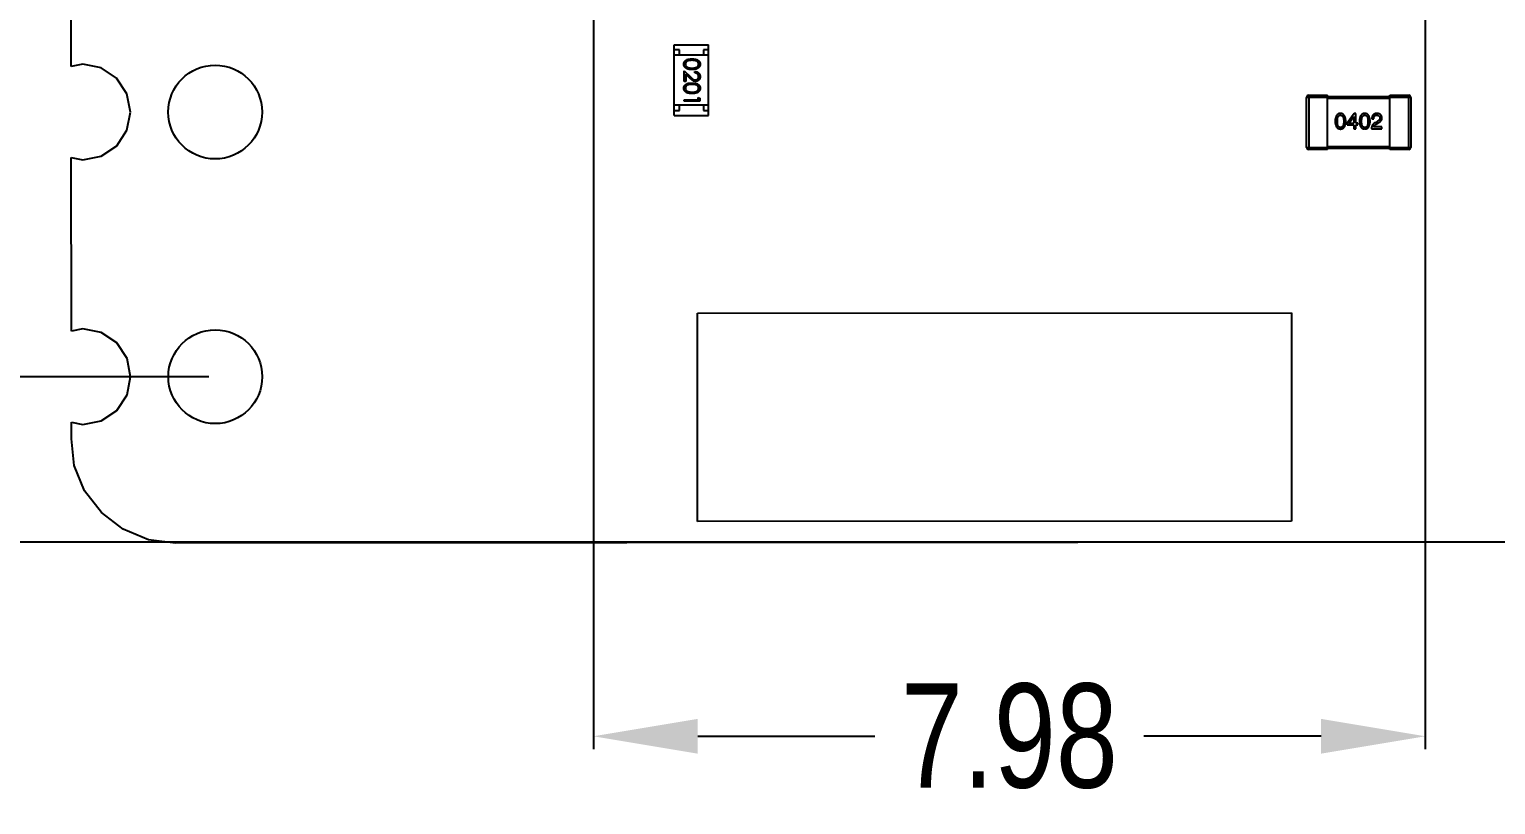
# Model space of a CAD drawing. Header units: inches. Extents: x -3.8 to 68.3, y -16.6 to 35.1.
# Drawn here: x 12.13 to 26.2, y -5.87 to 1.57 of the extents above; entities that cross this region are included whole.
import ezdxf

# ---------------------------------------------------------------- set-up
doc = ezdxf.new("R2010")
doc.units = ezdxf.units.IN
doc.header["$LTSCALE"] = 1.21
doc.header["$MEASUREMENT"] = 0
doc.header["$PDMODE"] = 3
doc.header["$PDSIZE"] = 0.3125
doc.layers.get('0').update_dxf_attribs({"linetype": 'CONTINUOUS'})
doc.layers.get('Defpoints').update_dxf_attribs({"linetype": 'CONTINUOUS'})
for name, color, linetype in [('DIM', 3, 'CONTINUOUS'), ('INTFCLR_1532', 7, 'CONTINUOUS'), ('INTFCLR_1532_1', 7, 'CONTINUOUS'), ('INTFCLR_1532_2', 7, 'CONTINUOUS')]:
    doc.layers.add(name, color=color, linetype=linetype)
doc.styles.get("Standard").update_dxf_attribs({"font": 'txt', "width": 0.8})
doc.dimstyles.get("Standard").update_dxf_attribs({"dimtxt": 0.15625, "dimasz": 0.1875, "dimexe": 0.125, "dimexo": 0.0625, "dimgap": 0.09, "dimtad": 0, "dimtih": 1, "dimtoh": 1, "dimzin": 4, "dimdsep": 46, "dimtxsty": 'STANDARD', "dimblk": '_FILLED', "dimblk1": '_FILLED', "dimblk2": '_FILLED', "dimcen": 0.09, "dimazin": 1, "dimtp": 0.01, "dimtm": 0.01, "dimtfac": 1, "dimtofl": 0, "dimtmove": 0, "dimatfit": 3, "dimldrblk": '_FILLED', "dimfxl": 1, "dimtolj": 1, "dimtzin": 4, "dimarcsym": 0})

# ---------------------------------------------------------------- blocks, each defined once
blk = doc.blocks.new('_FILLED')
at = {"color": 0, "linetype": 'ByBlock'}
blk.add_solid([(0, 0), (-1, 0.167), (-1, -0.167)], dxfattribs=at)
blk = doc.blocks.new('*D4')
at = {"layer": 'Defpoints', "color": 0}
for p in [(17.539, 10.417), (25.521, 10.419), (25.521, -5.213)]:
    blk.add_point(p, dxfattribs=at)
at = {"layer": 'DIM', "color": 0, "lineweight": -2}
for p, q in [((17.539, 10.355), (17.539, -5.338)), ((25.521, 10.357), (25.521, -5.338)), ((18.539, -5.213), (20.24, -5.213)), ((24.521, -5.213), (22.82, -5.213))]:
    blk.add_line(p, q, dxfattribs=at)
at = {"layer": 'DIM', "color": 0, "lineweight": -2, "rotation": 180}
blk.add_blockref('_FILLED', (17.539, -5.213), dxfattribs=at)
at = {"layer": 'DIM', "color": 0, "lineweight": -2}
blk.add_blockref('_FILLED', (25.521, -5.213), dxfattribs=at)
at = {"layer": 'DIM', "color": 0, "insert": (21.53, -5.213), "char_height": 1, "attachment_point": 5}
blk.add_mtext('\\A1;7.98', dxfattribs=at)
blk = doc.blocks.new('*D31')
at = {"layer": 'Defpoints', "color": 0}
for p in [(13.905, 18.557), (8.829, -1.763), (13.91, -1.763)]:
    blk.add_point(p, dxfattribs=at)
at = {"layer": 'DIM', "color": 0, "lineweight": -2}
for p, q in [((13.843, 18.557), (8.704, 18.557)), ((8.829, 17.557), (8.829, 12.687)), ((8.829, -0.763), (8.829, 4.107)), ((13.847, -1.763), (8.704, -1.763))]:
    blk.add_line(p, q, dxfattribs=at)
for p, rotation in [((8.829, 18.557), 90), ((8.829, -1.763), 270)]:
    blk.add_blockref('_FILLED', p, dxfattribs=dict(at, rotation=rotation))
at = {"layer": 'DIM', "color": 0, "insert": (8.829, 8.397), "char_height": 1, "attachment_point": 5, "rotation": 90}
blk.add_mtext('\\A1;20.32(2.54*8)', dxfattribs=at)
blk = doc.blocks.new('*D7')
at = {"layer": 'Defpoints', "color": 0}
for p in [(13.525, 20.147), (6.89, -3.349), (29.539, -3.349)]:
    blk.add_point(p, dxfattribs=at)
at = {"layer": 'DIM', "color": 0, "lineweight": -2}
for p, q in [((13.462, 20.147), (6.765, 20.147)), ((6.89, 19.147), (6.89, 10.022)), ((6.89, -2.349), (6.89, 6.776)), ((29.477, -3.349), (6.765, -3.349))]:
    blk.add_line(p, q, dxfattribs=at)
for p, rotation in [((6.89, 20.147), 90), ((6.89, -3.349), 270)]:
    blk.add_blockref('_FILLED', p, dxfattribs=dict(at, rotation=rotation))
at = {"layer": 'DIM', "color": 0, "insert": (6.89, 8.399), "char_height": 1, "attachment_point": 5, "rotation": 90}
blk.add_mtext('\\A1;23.50', dxfattribs=at)

msp = doc.modelspace()

# ---------------------------------------------------------------- linework, layer by layer
at = {"color": 7, "linetype": 'Continuous'}
for p, q in [((12.528, 1.214), (12.527, 2.88)), ((18.314, 1.423), (18.644, 1.423)), ((18.314, 0.743), (18.314, 1.423)), ((18.644, 0.743), (18.644, 1.423)), ((18.364, 1.373), (18.314, 1.373)), ((18.644, 1.323), (18.314, 1.323)), ((18.364, 1.323), (18.364, 1.373)), ((18.644, 1.373), (18.594, 1.373)), ((18.594, 1.373), (18.594, 1.323)), ((12.639, 1.236), (12.528, 1.214)), ((12.815, 1.201), (12.639, 1.236)), ((12.963, 1.102), (12.815, 1.201)), ((18.409, 1.172), (18.471, 1.114)), ((18.409, 1.07), (18.409, 1.172)), ((18.465, 1.102), (18.425, 1.14)), ((18.425, 1.14), (18.425, 1.07)), ((18.447, 1.204), (18.484, 1.199)), ((18.513, 1.153), (18.513, 1.166)), ((13.063, 0.953), (12.963, 1.102)), ((18.425, 1.07), (18.409, 1.07)), ((13.098, 0.777), (13.063, 0.953)), ((18.409, 0.895), (18.544, 0.895)), ((18.409, 0.881), (18.409, 0.895)), ((18.559, 0.881), (18.409, 0.881)), ((18.447, 0.974), (18.484, 0.968)), ((18.544, 0.918), (18.559, 0.909)), ((18.544, 0.895), (18.544, 0.918)), ((18.559, 0.909), (18.559, 0.881)), ((13.063, 0.602), (13.098, 0.777)), ((18.644, 0.843), (18.314, 0.843)), ((18.314, 0.793), (18.364, 0.793)), ((18.314, 0.743), (18.644, 0.743)), ((18.364, 0.793), (18.364, 0.843)), ((18.594, 0.843), (18.594, 0.793)), ((18.594, 0.793), (18.644, 0.793)), ((12.964, 0.453), (13.063, 0.602)), ((12.815, 0.353), (12.964, 0.453)), ((12.528, 0.34), (12.639, 0.318)), ((12.529, -1.326), (12.528, 0.34)), ((12.639, 0.318), (12.815, 0.353)), ((18.538, -1.152), (24.238, -1.15)), ((18.538, -3.152), (18.538, -1.152)), ((24.238, -1.15), (24.238, -3.15)), ((12.64, -1.304), (12.529, -1.326)), ((12.815, -1.339), (12.64, -1.304)), ((12.964, -1.438), (12.815, -1.339)), ((13.064, -1.587), (12.964, -1.438)), ((13.098, -1.763), (13.064, -1.587)), ((13.064, -1.938), (13.098, -1.763)), ((12.964, -2.087), (13.064, -1.938)), ((12.815, -2.187), (12.964, -2.087)), ((12.53, -2.2), (12.64, -2.222)), ((12.53, -2.358), (12.53, -2.2)), ((12.64, -2.222), (12.815, -2.187)), ((12.556, -2.614), (12.53, -2.358)), ((12.656, -2.857), (12.556, -2.614)), ((12.817, -3.066), (12.656, -2.857)), ((13.026, -3.226), (12.817, -3.066)), ((13.269, -3.327), (13.026, -3.226)), ((24.238, -3.15), (18.538, -3.152)), ((13.53, -3.361), (13.269, -3.327)), ((29.539, -3.349), (13.53, -3.361))]:
    msp.add_line(p, q, dxfattribs=at)
for centre in [(13.909, 0.777), (13.91, -1.763)]:
    msp.add_circle(centre, 0.45, dxfattribs=at)
for points, knots in [([(18.405, 1.237), (18.405, 1.238), (18.405, 1.24), (18.406, 1.244), (18.407, 1.247), (18.407, 1.251), (18.409, 1.254), (18.41, 1.257), (18.412, 1.26), (18.414, 1.263), (18.416, 1.266), (18.418, 1.268), (18.421, 1.271), (18.424, 1.273), (18.427, 1.275), (18.431, 1.277), (18.434, 1.279), (18.438, 1.281), (18.443, 1.282), (18.447, 1.284), (18.453, 1.285), (18.458, 1.286), (18.464, 1.286), (18.47, 1.287), (18.477, 1.287), (18.482, 1.287), (18.484, 1.287)], [0, 0, 0, 0, 0.033787, 0.066622, 0.099285, 0.131361, 0.163585, 0.196104, 0.228902, 0.262158, 0.295991, 0.330218, 0.36506, 0.400951, 0.43762, 0.475708, 0.515381, 0.556414, 0.599765, 0.646424, 0.696431, 0.749782, 0.806573, 0.867436, 0.931887, 1, 1, 1, 1]), ([(18.484, 1.274), (18.482, 1.274), (18.478, 1.274), (18.473, 1.273), (18.467, 1.273), (18.463, 1.273), (18.458, 1.272), (18.454, 1.271), (18.45, 1.27), (18.447, 1.269), (18.444, 1.268), (18.441, 1.267), (18.438, 1.265), (18.435, 1.263), (18.433, 1.262), (18.431, 1.26), (18.429, 1.258), (18.427, 1.255), (18.424, 1.251), (18.422, 1.246), (18.421, 1.241), (18.421, 1.238), (18.421, 1.237)], [0, 0, 0, 0, 0.072951, 0.141584, 0.205926, 0.265301, 0.320597, 0.371817, 0.41879, 0.461699, 0.502134, 0.540804, 0.578181, 0.614297, 0.649678, 0.684299, 0.718359, 0.752081, 0.817652, 0.879722, 0.939966, 1, 1, 1, 1]), ([(18.484, 1.287), (18.487, 1.287), (18.491, 1.287), (18.498, 1.287), (18.504, 1.286), (18.51, 1.286), (18.516, 1.285), (18.521, 1.284), (18.526, 1.282), (18.53, 1.281), (18.534, 1.279), (18.538, 1.277), (18.541, 1.275), (18.544, 1.273), (18.547, 1.271), (18.55, 1.268), (18.553, 1.266), (18.555, 1.263), (18.557, 1.26), (18.558, 1.257), (18.56, 1.254), (18.561, 1.251), (18.562, 1.247), (18.563, 1.244), (18.563, 1.241), (18.563, 1.238), (18.563, 1.237)], [0, 0, 0, 0, 0.068595, 0.133246, 0.194313, 0.251279, 0.304513, 0.354235, 0.400481, 0.443411, 0.484015, 0.523252, 0.561042, 0.5979, 0.633518, 0.668314, 0.702496, 0.736685, 0.770293, 0.803437, 0.835913, 0.86846, 0.900847, 0.933467, 0.966258, 1, 1, 1, 1]), ([(18.548, 1.237), (18.548, 1.238), (18.547, 1.242), (18.546, 1.246), (18.544, 1.251), (18.542, 1.255), (18.539, 1.258), (18.538, 1.26), (18.535, 1.262), (18.533, 1.263), (18.531, 1.265), (18.528, 1.267), (18.525, 1.268), (18.522, 1.269), (18.518, 1.27), (18.515, 1.271), (18.511, 1.272), (18.506, 1.273), (18.501, 1.273), (18.496, 1.273), (18.49, 1.274), (18.486, 1.274), (18.484, 1.274)], [0, 0, 0, 0, 0.060387, 0.120883, 0.182755, 0.247811, 0.281299, 0.315088, 0.349702, 0.384857, 0.420966, 0.458511, 0.497175, 0.537602, 0.580503, 0.627468, 0.678388, 0.733983, 0.793747, 0.857714, 0.926698, 1, 1, 1, 1]), ([(18.484, 1.185), (18.482, 1.185), (18.477, 1.185), (18.471, 1.186), (18.465, 1.186), (18.459, 1.187), (18.453, 1.188), (18.448, 1.189), (18.444, 1.19), (18.439, 1.192), (18.435, 1.194), (18.431, 1.196), (18.428, 1.198), (18.424, 1.2), (18.421, 1.202), (18.419, 1.205), (18.416, 1.208), (18.414, 1.211), (18.412, 1.214), (18.41, 1.217), (18.409, 1.22), (18.407, 1.223), (18.407, 1.226), (18.406, 1.23), (18.405, 1.233), (18.405, 1.236), (18.405, 1.237)], [0, 0, 0, 0, 0.065063, 0.126773, 0.185516, 0.240765, 0.29298, 0.34225, 0.388919, 0.432776, 0.474628, 0.514775, 0.553606, 0.591426, 0.628028, 0.663804, 0.698984, 0.733591, 0.767628, 0.801208, 0.834264, 0.866981, 0.89972, 0.932702, 0.966176, 1, 1, 1, 1]), ([(18.421, 1.237), (18.421, 1.235), (18.421, 1.232), (18.422, 1.227), (18.424, 1.222), (18.427, 1.218), (18.429, 1.215), (18.431, 1.213), (18.433, 1.212), (18.435, 1.21), (18.438, 1.208), (18.441, 1.207), (18.443, 1.205), (18.445, 1.205), (18.447, 1.204)], [0, 0, 0, 0, 0.112813, 0.225394, 0.339595, 0.459675, 0.521735, 0.583926, 0.648174, 0.713881, 0.781004, 0.851451, 0.924051, 1, 1, 1, 1]), ([(18.484, 1.199), (18.486, 1.199), (18.49, 1.199), (18.495, 1.199), (18.5, 1.199), (18.504, 1.2), (18.509, 1.201), (18.513, 1.201), (18.517, 1.203), (18.52, 1.204), (18.524, 1.205), (18.527, 1.206), (18.53, 1.208), (18.533, 1.21), (18.535, 1.211), (18.537, 1.213), (18.539, 1.215), (18.542, 1.218), (18.544, 1.222), (18.546, 1.227), (18.547, 1.232), (18.548, 1.235), (18.548, 1.237)], [0, 0, 0, 0, 0.065681, 0.128486, 0.188175, 0.245106, 0.299448, 0.350823, 0.399942, 0.446672, 0.491255, 0.533376, 0.573853, 0.612526, 0.649597, 0.685532, 0.720106, 0.753838, 0.818925, 0.880493, 0.940311, 1, 1, 1, 1]), ([(18.563, 1.237), (18.563, 1.236), (18.563, 1.233), (18.563, 1.23), (18.562, 1.226), (18.561, 1.223), (18.56, 1.22), (18.558, 1.217), (18.557, 1.214), (18.555, 1.211), (18.552, 1.208), (18.55, 1.205), (18.547, 1.203), (18.544, 1.2), (18.541, 1.198), (18.537, 1.196), (18.533, 1.194), (18.529, 1.192), (18.525, 1.19), (18.52, 1.189), (18.515, 1.188), (18.51, 1.187), (18.504, 1.186), (18.498, 1.186), (18.491, 1.185), (18.486, 1.185), (18.484, 1.185)], [0, 0, 0, 0, 0.033788, 0.067194, 0.099862, 0.132567, 0.165151, 0.197913, 0.231319, 0.265083, 0.299255, 0.334399, 0.369943, 0.406284, 0.444064, 0.482998, 0.523354, 0.565537, 0.609613, 0.656391, 0.705885, 0.758325, 0.813832, 0.872795, 0.934722, 1, 1, 1, 1]), ([(18.513, 1.166), (18.515, 1.166), (18.518, 1.166), (18.524, 1.165), (18.528, 1.164), (18.533, 1.162), (18.537, 1.16), (18.542, 1.158), (18.545, 1.155), (18.549, 1.152), (18.552, 1.148), (18.555, 1.144), (18.558, 1.14), (18.56, 1.136), (18.561, 1.131), (18.562, 1.127), (18.563, 1.122), (18.563, 1.119), (18.563, 1.117)], [0, 0, 0, 0, 0.068791, 0.135103, 0.198979, 0.261904, 0.323495, 0.385195, 0.446969, 0.509765, 0.572251, 0.633405, 0.693251, 0.752583, 0.812579, 0.873275, 0.93555, 1, 1, 1, 1]), ([(18.548, 1.118), (18.548, 1.119), (18.548, 1.121), (18.547, 1.125), (18.546, 1.128), (18.545, 1.131), (18.544, 1.134), (18.543, 1.137), (18.541, 1.139), (18.539, 1.142), (18.536, 1.144), (18.534, 1.146), (18.531, 1.148), (18.528, 1.149), (18.524, 1.15), (18.521, 1.151), (18.517, 1.152), (18.514, 1.152), (18.513, 1.153)], [0, 0, 0, 0, 0.064439, 0.126547, 0.186887, 0.245878, 0.304041, 0.362191, 0.420976, 0.48066, 0.5406, 0.600689, 0.661936, 0.724443, 0.789038, 0.856314, 0.926352, 1, 1, 1, 1]), ([(18.405, 1.006), (18.405, 1.007), (18.406, 1.01), (18.406, 1.013), (18.407, 1.017), (18.407, 1.02), (18.409, 1.023), (18.41, 1.026), (18.412, 1.029), (18.414, 1.032), (18.416, 1.035), (18.418, 1.037), (18.421, 1.04), (18.424, 1.042), (18.427, 1.044), (18.431, 1.046), (18.434, 1.048), (18.438, 1.05), (18.443, 1.052), (18.447, 1.053), (18.453, 1.054), (18.458, 1.055), (18.464, 1.056), (18.47, 1.056), (18.477, 1.056), (18.482, 1.056), (18.484, 1.056)], [0, 0, 0, 0, 0.033787, 0.066622, 0.099285, 0.131361, 0.163585, 0.196104, 0.228902, 0.262158, 0.295991, 0.330218, 0.36506, 0.400951, 0.43762, 0.475708, 0.515381, 0.556414, 0.599765, 0.646424, 0.696431, 0.749782, 0.806573, 0.867436, 0.931887, 1, 1, 1, 1]), ([(18.484, 0.954), (18.482, 0.954), (18.477, 0.955), (18.471, 0.955), (18.465, 0.955), (18.459, 0.956), (18.454, 0.957), (18.448, 0.958), (18.444, 0.96), (18.439, 0.961), (18.435, 0.963), (18.431, 0.965), (18.428, 0.967), (18.425, 0.969), (18.421, 0.972), (18.419, 0.974), (18.416, 0.977), (18.414, 0.98), (18.412, 0.983), (18.41, 0.986), (18.409, 0.989), (18.408, 0.992), (18.407, 0.996), (18.406, 0.999), (18.406, 1.003), (18.405, 1.005), (18.405, 1.006)], [0, 0, 0, 0, 0.065063, 0.126773, 0.185516, 0.240765, 0.29298, 0.34225, 0.388919, 0.432776, 0.474628, 0.514775, 0.553606, 0.591426, 0.628028, 0.663804, 0.698984, 0.733591, 0.767628, 0.801208, 0.834264, 0.866981, 0.89972, 0.932702, 0.966176, 1, 1, 1, 1]), ([(18.484, 1.043), (18.482, 1.043), (18.478, 1.043), (18.473, 1.043), (18.467, 1.042), (18.463, 1.042), (18.458, 1.041), (18.454, 1.04), (18.45, 1.039), (18.447, 1.038), (18.444, 1.037), (18.441, 1.036), (18.438, 1.034), (18.436, 1.033), (18.433, 1.031), (18.431, 1.029), (18.429, 1.027), (18.427, 1.024), (18.424, 1.02), (18.422, 1.016), (18.421, 1.011), (18.421, 1.007), (18.421, 1.006)], [0, 0, 0, 0, 0.072951, 0.141584, 0.205926, 0.265301, 0.320597, 0.371817, 0.41879, 0.461699, 0.502134, 0.540804, 0.578181, 0.614297, 0.649678, 0.684299, 0.718359, 0.752081, 0.817652, 0.879722, 0.939966, 1, 1, 1, 1]), ([(18.421, 1.006), (18.421, 1.004), (18.421, 1.001), (18.422, 0.996), (18.424, 0.991), (18.427, 0.988), (18.429, 0.985), (18.431, 0.983), (18.433, 0.981), (18.435, 0.979), (18.438, 0.978), (18.441, 0.976), (18.443, 0.975), (18.446, 0.974), (18.447, 0.974)], [0, 0, 0, 0, 0.112813, 0.225394, 0.339595, 0.459675, 0.521735, 0.583926, 0.648174, 0.713881, 0.781004, 0.851451, 0.924051, 1, 1, 1, 1]), ([(18.519, 1.072), (18.516, 1.072), (18.512, 1.072), (18.506, 1.073), (18.5, 1.075), (18.496, 1.077), (18.492, 1.08), (18.489, 1.082), (18.485, 1.084), (18.482, 1.087), (18.478, 1.09), (18.474, 1.094), (18.469, 1.098), (18.466, 1.101), (18.465, 1.102)], [0, 0, 0, 0, 0.098702, 0.195672, 0.292422, 0.391343, 0.444462, 0.504229, 0.570352, 0.642546, 0.722288, 0.807921, 0.90047, 1, 1, 1, 1]), ([(18.471, 1.114), (18.473, 1.112), (18.476, 1.109), (18.48, 1.106), (18.484, 1.102), (18.487, 1.099), (18.49, 1.096), (18.493, 1.094), (18.496, 1.092), (18.499, 1.09), (18.503, 1.088), (18.508, 1.086), (18.512, 1.085), (18.516, 1.085), (18.517, 1.085)], [0, 0, 0, 0, 0.110803, 0.212829, 0.306101, 0.390647, 0.466924, 0.534481, 0.593587, 0.644557, 0.7362, 0.825024, 0.911986, 1, 1, 1, 1]), ([(18.484, 1.056), (18.487, 1.056), (18.491, 1.056), (18.498, 1.056), (18.504, 1.056), (18.51, 1.055), (18.516, 1.054), (18.521, 1.053), (18.526, 1.052), (18.53, 1.05), (18.534, 1.048), (18.538, 1.047), (18.541, 1.045), (18.544, 1.042), (18.547, 1.04), (18.55, 1.038), (18.553, 1.035), (18.555, 1.032), (18.557, 1.029), (18.558, 1.026), (18.56, 1.023), (18.561, 1.02), (18.562, 1.017), (18.563, 1.013), (18.563, 1.01), (18.563, 1.007), (18.563, 1.006)], [0, 0, 0, 0, 0.068595, 0.133246, 0.194313, 0.251279, 0.304513, 0.354235, 0.400481, 0.443411, 0.484015, 0.523252, 0.561042, 0.5979, 0.633518, 0.668314, 0.702496, 0.736685, 0.770293, 0.803437, 0.835913, 0.86846, 0.900847, 0.933467, 0.966258, 1, 1, 1, 1]), ([(18.548, 1.006), (18.548, 1.007), (18.547, 1.011), (18.546, 1.016), (18.544, 1.02), (18.542, 1.024), (18.54, 1.027), (18.538, 1.029), (18.535, 1.031), (18.533, 1.033), (18.531, 1.034), (18.528, 1.036), (18.525, 1.037), (18.522, 1.038), (18.518, 1.039), (18.515, 1.04), (18.511, 1.041), (18.506, 1.042), (18.501, 1.042), (18.496, 1.043), (18.49, 1.043), (18.486, 1.043), (18.484, 1.043)], [0, 0, 0, 0, 0.060387, 0.120883, 0.182755, 0.247811, 0.281299, 0.315088, 0.349702, 0.384857, 0.420966, 0.458511, 0.497175, 0.537602, 0.580503, 0.627468, 0.678388, 0.733983, 0.793747, 0.857714, 0.926698, 1, 1, 1, 1]), ([(18.563, 1.006), (18.563, 1.005), (18.563, 1.003), (18.563, 0.999), (18.562, 0.996), (18.561, 0.992), (18.56, 0.989), (18.558, 0.986), (18.557, 0.983), (18.555, 0.98), (18.553, 0.977), (18.55, 0.974), (18.547, 0.972), (18.544, 0.969), (18.541, 0.967), (18.537, 0.965), (18.534, 0.963), (18.529, 0.961), (18.525, 0.96), (18.52, 0.958), (18.515, 0.957), (18.51, 0.956), (18.504, 0.955), (18.498, 0.955), (18.491, 0.955), (18.487, 0.954), (18.484, 0.954)], [0, 0, 0, 0, 0.033788, 0.067194, 0.099862, 0.132567, 0.165151, 0.197913, 0.231319, 0.265083, 0.299255, 0.334399, 0.369943, 0.406284, 0.444064, 0.482998, 0.523354, 0.565537, 0.609613, 0.656391, 0.705885, 0.758325, 0.813832, 0.872795, 0.934722, 1, 1, 1, 1]), ([(18.484, 0.968), (18.486, 0.968), (18.49, 0.968), (18.495, 0.968), (18.5, 0.969), (18.504, 0.969), (18.509, 0.97), (18.513, 0.971), (18.517, 0.972), (18.521, 0.973), (18.524, 0.974), (18.527, 0.976), (18.53, 0.977), (18.533, 0.979), (18.535, 0.981), (18.537, 0.983), (18.539, 0.985), (18.542, 0.988), (18.544, 0.991), (18.546, 0.996), (18.547, 1.001), (18.548, 1.004), (18.548, 1.006)], [0, 0, 0, 0, 0.065681, 0.128486, 0.188175, 0.245106, 0.299448, 0.350823, 0.399942, 0.446672, 0.491255, 0.533376, 0.573853, 0.612526, 0.649597, 0.685532, 0.720106, 0.753838, 0.818925, 0.880493, 0.940311, 1, 1, 1, 1]), ([(18.517, 1.085), (18.518, 1.085), (18.52, 1.085), (18.523, 1.086), (18.526, 1.086), (18.529, 1.088), (18.532, 1.089), (18.534, 1.091), (18.537, 1.092), (18.539, 1.095), (18.541, 1.097), (18.543, 1.1), (18.544, 1.102), (18.546, 1.105), (18.547, 1.108), (18.547, 1.111), (18.548, 1.114), (18.548, 1.117), (18.548, 1.118)], [0, 0, 0, 0, 0.061965, 0.122122, 0.180988, 0.239933, 0.299906, 0.359989, 0.421776, 0.486576, 0.551535, 0.615018, 0.677259, 0.73973, 0.80305, 0.866495, 0.931973, 1, 1, 1, 1]), ([(18.563, 1.117), (18.563, 1.115), (18.563, 1.112), (18.562, 1.107), (18.561, 1.103), (18.56, 1.099), (18.558, 1.095), (18.556, 1.091), (18.553, 1.087), (18.55, 1.084), (18.547, 1.081), (18.543, 1.079), (18.539, 1.077), (18.535, 1.075), (18.531, 1.073), (18.527, 1.072), (18.523, 1.072), (18.52, 1.072), (18.519, 1.072)], [0, 0, 0, 0, 0.069475, 0.136517, 0.200789, 0.26383, 0.325735, 0.387291, 0.449509, 0.512968, 0.576275, 0.63758, 0.697903, 0.757172, 0.816599, 0.876653, 0.93729, 1, 1, 1, 1])]:
    msp.add_open_spline(points, degree=3, knots=knots, dxfattribs=at)
at = {"layer": 'INTFCLR_1532', "color": 7, "linetype": 'Continuous'}
for p, q in [((24.582, 0.918), (24.382, 0.918)), ((24.382, 0.438), (24.382, 0.918)), ((24.402, 0.938), (24.582, 0.938)), ((24.402, 0.938), (24.402, 0.418)), ((24.582, 0.418), (24.582, 0.938)), ((24.382, 0.438), (24.582, 0.438)), ((24.582, 0.418), (24.402, 0.418))]:
    msp.add_line(p, q, dxfattribs=at)
for centre, start, end in [((24.402, 0.918), 90.0124, 180.0124), ((24.402, 0.438), 180.0124, 270.0124)]:
    msp.add_arc(centre, 0.02, start, end, dxfattribs=at)
at = {"layer": 'INTFCLR_1532_1', "color": 7, "linetype": 'Continuous'}
for p, q in [((24.582, 0.928), (25.182, 0.928)), ((25.182, 0.908), (24.582, 0.908)), ((24.838, 0.764), (24.77, 0.671)), ((24.788, 0.668), (24.834, 0.736)), ((24.834, 0.736), (24.835, 0.736)), ((24.835, 0.736), (24.835, 0.669)), ((24.853, 0.764), (24.838, 0.764)), ((24.853, 0.669), (24.853, 0.764)), ((25.008, 0.711), (25.026, 0.711)), ((24.77, 0.671), (24.77, 0.653)), ((24.77, 0.653), (24.835, 0.653)), ((24.835, 0.669), (24.788, 0.668)), ((24.835, 0.653), (24.835, 0.617)), ((24.835, 0.617), (24.853, 0.617)), ((24.875, 0.669), (24.853, 0.669)), ((24.853, 0.653), (24.875, 0.653)), ((24.853, 0.617), (24.853, 0.653)), ((24.875, 0.653), (24.875, 0.669)), ((25.004, 0.617), (25.105, 0.617)), ((25.105, 0.634), (25.025, 0.634)), ((25.058, 0.687), (25.039, 0.675)), ((25.049, 0.662), (25.065, 0.671)), ((25.105, 0.617), (25.105, 0.634)), ((24.582, 0.448), (25.182, 0.448)), ((25.182, 0.428), (24.582, 0.428))]:
    msp.add_line(p, q, dxfattribs=at)
for points, knots in [([(24.707, 0.764), (24.705, 0.764), (24.701, 0.764), (24.696, 0.763), (24.69, 0.762), (24.685, 0.759), (24.681, 0.757), (24.677, 0.753), (24.673, 0.749), (24.67, 0.745), (24.667, 0.74), (24.664, 0.734), (24.662, 0.728), (24.66, 0.721), (24.658, 0.714), (24.657, 0.706), (24.657, 0.697), (24.656, 0.691), (24.656, 0.688)], [0, 0, 0, 0, 0.057911, 0.113262, 0.165956, 0.217443, 0.268511, 0.319665, 0.372, 0.426129, 0.483365, 0.543779, 0.607756, 0.676562, 0.749704, 0.827713, 0.911177, 1, 1, 1, 1]), ([(24.677, 0.688), (24.677, 0.691), (24.677, 0.695), (24.677, 0.702), (24.678, 0.708), (24.679, 0.714), (24.68, 0.719), (24.681, 0.724), (24.682, 0.728), (24.684, 0.732), (24.686, 0.736), (24.688, 0.739), (24.691, 0.741), (24.694, 0.744), (24.697, 0.745), (24.7, 0.746), (24.703, 0.747), (24.706, 0.747), (24.707, 0.747)], [0, 0, 0, 0, 0.096452, 0.187278, 0.271765, 0.350519, 0.423437, 0.491321, 0.554011, 0.612224, 0.666281, 0.717003, 0.764884, 0.811423, 0.856783, 0.902993, 0.950236, 1, 1, 1, 1]), ([(24.758, 0.688), (24.758, 0.691), (24.757, 0.697), (24.757, 0.706), (24.755, 0.713), (24.754, 0.721), (24.752, 0.728), (24.75, 0.734), (24.747, 0.739), (24.744, 0.744), (24.741, 0.749), (24.737, 0.753), (24.733, 0.756), (24.728, 0.759), (24.724, 0.761), (24.718, 0.763), (24.713, 0.764), (24.709, 0.764), (24.707, 0.764)], [0, 0, 0, 0, 0.088475, 0.171606, 0.249595, 0.322626, 0.391327, 0.455765, 0.516374, 0.573675, 0.628522, 0.681161, 0.732559, 0.783563, 0.83504, 0.887639, 0.942585, 1, 1, 1, 1]), ([(24.707, 0.747), (24.708, 0.747), (24.711, 0.747), (24.714, 0.746), (24.718, 0.745), (24.721, 0.744), (24.724, 0.741), (24.726, 0.739), (24.728, 0.736), (24.731, 0.732), (24.732, 0.728), (24.734, 0.724), (24.735, 0.719), (24.736, 0.714), (24.737, 0.708), (24.738, 0.702), (24.738, 0.695), (24.738, 0.691), (24.738, 0.688)], [0, 0, 0, 0, 0.050604, 0.098688, 0.145699, 0.191791, 0.238625, 0.286717, 0.337546, 0.391814, 0.449755, 0.512106, 0.579685, 0.652048, 0.730262, 0.814146, 0.904281, 1, 1, 1, 1]), ([(24.94, 0.764), (24.938, 0.764), (24.934, 0.764), (24.929, 0.763), (24.923, 0.762), (24.919, 0.759), (24.914, 0.757), (24.91, 0.753), (24.906, 0.749), (24.903, 0.745), (24.9, 0.74), (24.897, 0.734), (24.895, 0.728), (24.893, 0.721), (24.892, 0.714), (24.89, 0.706), (24.89, 0.697), (24.889, 0.691), (24.889, 0.688)], [0, 0, 0, 0, 0.057911, 0.113262, 0.165956, 0.217443, 0.268511, 0.319665, 0.372, 0.426129, 0.483365, 0.543779, 0.607756, 0.676562, 0.749704, 0.827713, 0.911177, 1, 1, 1, 1]), ([(24.91, 0.688), (24.91, 0.691), (24.91, 0.695), (24.91, 0.702), (24.911, 0.708), (24.912, 0.714), (24.913, 0.719), (24.914, 0.724), (24.916, 0.728), (24.917, 0.732), (24.919, 0.736), (24.922, 0.739), (24.924, 0.741), (24.927, 0.744), (24.93, 0.745), (24.933, 0.746), (24.937, 0.747), (24.939, 0.747), (24.94, 0.747)], [0, 0, 0, 0, 0.096452, 0.187278, 0.271765, 0.350519, 0.423437, 0.491321, 0.554011, 0.612224, 0.666281, 0.717003, 0.764884, 0.811423, 0.856783, 0.902993, 0.950236, 1, 1, 1, 1]), ([(24.991, 0.688), (24.991, 0.691), (24.991, 0.697), (24.99, 0.706), (24.989, 0.713), (24.987, 0.721), (24.985, 0.728), (24.983, 0.734), (24.98, 0.739), (24.977, 0.745), (24.974, 0.749), (24.97, 0.753), (24.966, 0.756), (24.962, 0.759), (24.957, 0.761), (24.952, 0.763), (24.946, 0.764), (24.942, 0.764), (24.94, 0.764)], [0, 0, 0, 0, 0.088475, 0.171606, 0.249595, 0.322626, 0.391327, 0.455765, 0.516374, 0.573675, 0.628522, 0.681161, 0.732559, 0.783563, 0.83504, 0.887639, 0.942585, 1, 1, 1, 1]), ([(24.94, 0.747), (24.941, 0.747), (24.944, 0.747), (24.947, 0.746), (24.951, 0.745), (24.954, 0.744), (24.957, 0.741), (24.959, 0.739), (24.962, 0.736), (24.964, 0.732), (24.966, 0.728), (24.967, 0.724), (24.968, 0.719), (24.969, 0.714), (24.97, 0.708), (24.971, 0.702), (24.971, 0.695), (24.971, 0.691), (24.971, 0.688)], [0, 0, 0, 0, 0.050604, 0.098688, 0.145699, 0.191791, 0.238625, 0.286717, 0.337546, 0.391814, 0.449755, 0.512106, 0.579685, 0.652048, 0.730262, 0.814146, 0.904281, 1, 1, 1, 1]), ([(25.058, 0.764), (25.056, 0.764), (25.052, 0.764), (25.047, 0.763), (25.041, 0.762), (25.037, 0.761), (25.032, 0.759), (25.028, 0.756), (25.024, 0.754), (25.021, 0.75), (25.018, 0.747), (25.015, 0.743), (25.013, 0.739), (25.011, 0.734), (25.01, 0.729), (25.008, 0.723), (25.008, 0.717), (25.008, 0.713), (25.008, 0.711)], [0, 0, 0, 0, 0.07282, 0.141057, 0.2062, 0.267672, 0.326735, 0.383519, 0.439188, 0.494454, 0.549628, 0.605958, 0.66397, 0.72402, 0.787502, 0.854127, 0.925065, 1, 1, 1, 1]), ([(25.026, 0.711), (25.027, 0.713), (25.027, 0.715), (25.027, 0.72), (25.028, 0.723), (25.029, 0.727), (25.03, 0.73), (25.031, 0.733), (25.032, 0.736), (25.034, 0.738), (25.036, 0.74), (25.038, 0.742), (25.041, 0.744), (25.043, 0.745), (25.046, 0.746), (25.049, 0.747), (25.053, 0.747), (25.055, 0.747), (25.056, 0.747)], [0, 0, 0, 0, 0.082594, 0.15978, 0.232961, 0.301462, 0.365595, 0.426678, 0.484662, 0.540809, 0.595146, 0.648401, 0.702272, 0.757102, 0.813447, 0.872233, 0.934055, 1, 1, 1, 1]), ([(25.056, 0.747), (25.057, 0.747), (25.059, 0.747), (25.062, 0.747), (25.065, 0.746), (25.068, 0.745), (25.071, 0.744), (25.073, 0.743), (25.075, 0.742), (25.077, 0.74), (25.079, 0.739), (25.081, 0.737), (25.082, 0.735), (25.083, 0.732), (25.084, 0.73), (25.085, 0.727), (25.085, 0.724), (25.085, 0.722), (25.085, 0.721)], [0, 0, 0, 0, 0.076112, 0.148436, 0.216883, 0.281466, 0.34298, 0.402356, 0.459881, 0.51546, 0.571111, 0.62658, 0.683162, 0.741007, 0.801404, 0.863825, 0.930544, 1, 1, 1, 1]), ([(25.105, 0.72), (25.105, 0.722), (25.105, 0.725), (25.104, 0.73), (25.103, 0.734), (25.101, 0.739), (25.1, 0.742), (25.098, 0.746), (25.095, 0.749), (25.092, 0.752), (25.089, 0.755), (25.086, 0.757), (25.082, 0.759), (25.078, 0.761), (25.073, 0.762), (25.069, 0.763), (25.064, 0.764), (25.06, 0.764), (25.058, 0.764)], [0, 0, 0, 0, 0.070688, 0.137741, 0.201612, 0.262778, 0.321223, 0.378455, 0.434411, 0.490146, 0.546362, 0.603392, 0.662208, 0.723401, 0.787372, 0.85442, 0.925153, 1, 1, 1, 1]), ([(25.085, 0.721), (25.086, 0.72), (25.086, 0.719), (25.085, 0.716), (25.085, 0.714), (25.084, 0.711), (25.084, 0.709), (25.082, 0.707), (25.081, 0.705), (25.08, 0.703), (25.078, 0.7), (25.076, 0.698), (25.073, 0.696), (25.071, 0.694), (25.068, 0.692), (25.065, 0.69), (25.062, 0.688), (25.06, 0.687), (25.058, 0.687)], [0, 0, 0, 0, 0.052237, 0.103888, 0.155485, 0.207395, 0.259864, 0.31356, 0.369176, 0.4266, 0.486836, 0.550048, 0.61567, 0.685271, 0.75824, 0.834614, 0.915635, 1, 1, 1, 1]), ([(25.065, 0.671), (25.067, 0.672), (25.07, 0.673), (25.075, 0.676), (25.079, 0.678), (25.083, 0.681), (25.087, 0.684), (25.09, 0.687), (25.093, 0.69), (25.096, 0.693), (25.098, 0.696), (25.1, 0.699), (25.102, 0.702), (25.103, 0.706), (25.104, 0.709), (25.105, 0.713), (25.105, 0.716), (25.105, 0.719), (25.105, 0.72)], [0, 0, 0, 0, 0.082731, 0.161257, 0.236138, 0.307554, 0.375712, 0.440848, 0.502916, 0.562567, 0.619798, 0.675716, 0.73039, 0.78386, 0.837315, 0.890547, 0.944917, 1, 1, 1, 1]), ([(24.656, 0.688), (24.656, 0.685), (24.657, 0.679), (24.657, 0.671), (24.658, 0.663), (24.66, 0.656), (24.662, 0.65), (24.664, 0.644), (24.667, 0.638), (24.67, 0.633), (24.673, 0.629), (24.677, 0.625), (24.681, 0.622), (24.685, 0.619), (24.69, 0.617), (24.696, 0.616), (24.701, 0.615), (24.705, 0.614), (24.707, 0.614)], [0, 0, 0, 0, 0.087693, 0.170223, 0.247496, 0.319826, 0.387768, 0.451403, 0.511459, 0.568358, 0.622671, 0.675251, 0.726739, 0.778422, 0.830759, 0.884394, 0.940865, 1, 1, 1, 1]), ([(24.707, 0.629), (24.706, 0.629), (24.703, 0.629), (24.7, 0.63), (24.697, 0.631), (24.694, 0.633), (24.691, 0.635), (24.688, 0.637), (24.686, 0.64), (24.684, 0.644), (24.682, 0.648), (24.681, 0.652), (24.68, 0.657), (24.679, 0.662), (24.678, 0.668), (24.677, 0.674), (24.677, 0.681), (24.677, 0.686), (24.677, 0.688)], [0, 0, 0, 0, 0.049766, 0.097012, 0.143225, 0.188786, 0.235079, 0.282962, 0.333687, 0.387747, 0.445963, 0.508657, 0.576545, 0.649868, 0.72822, 0.812712, 0.903543, 1, 1, 1, 1]), ([(24.738, 0.688), (24.738, 0.686), (24.738, 0.681), (24.738, 0.675), (24.737, 0.668), (24.736, 0.663), (24.735, 0.658), (24.734, 0.653), (24.732, 0.648), (24.731, 0.644), (24.728, 0.641), (24.726, 0.638), (24.724, 0.635), (24.721, 0.633), (24.718, 0.631), (24.714, 0.63), (24.711, 0.629), (24.708, 0.629), (24.707, 0.629)], [0, 0, 0, 0, 0.094834, 0.184067, 0.267029, 0.344713, 0.417334, 0.484367, 0.546941, 0.604717, 0.65953, 0.710539, 0.759381, 0.806382, 0.853027, 0.900623, 0.949121, 1, 1, 1, 1]), ([(24.707, 0.614), (24.709, 0.614), (24.713, 0.615), (24.719, 0.616), (24.724, 0.617), (24.729, 0.619), (24.733, 0.622), (24.737, 0.625), (24.741, 0.629), (24.745, 0.633), (24.748, 0.638), (24.75, 0.644), (24.752, 0.65), (24.754, 0.656), (24.756, 0.663), (24.757, 0.671), (24.758, 0.68), (24.758, 0.685), (24.758, 0.688)], [0, 0, 0, 0, 0.059134, 0.115603, 0.169236, 0.221572, 0.273254, 0.32474, 0.377319, 0.431815, 0.488555, 0.548609, 0.612242, 0.680182, 0.75251, 0.829782, 0.91231, 1, 1, 1, 1]), ([(24.889, 0.688), (24.889, 0.685), (24.89, 0.68), (24.89, 0.671), (24.892, 0.664), (24.893, 0.656), (24.895, 0.65), (24.897, 0.644), (24.9, 0.638), (24.903, 0.633), (24.906, 0.629), (24.91, 0.625), (24.914, 0.622), (24.919, 0.619), (24.923, 0.617), (24.929, 0.616), (24.934, 0.615), (24.938, 0.615), (24.94, 0.614)], [0, 0, 0, 0, 0.087693, 0.170223, 0.247496, 0.319826, 0.387768, 0.451403, 0.511459, 0.568358, 0.622671, 0.675251, 0.726739, 0.778422, 0.830759, 0.884394, 0.940865, 1, 1, 1, 1]), ([(24.94, 0.629), (24.939, 0.629), (24.937, 0.629), (24.933, 0.63), (24.93, 0.631), (24.927, 0.633), (24.924, 0.635), (24.922, 0.637), (24.919, 0.641), (24.917, 0.644), (24.916, 0.648), (24.914, 0.652), (24.913, 0.657), (24.912, 0.663), (24.911, 0.668), (24.91, 0.675), (24.91, 0.681), (24.91, 0.686), (24.91, 0.688)], [0, 0, 0, 0, 0.049766, 0.097012, 0.143225, 0.188786, 0.235079, 0.282962, 0.333687, 0.387747, 0.445963, 0.508657, 0.576545, 0.649868, 0.72822, 0.812712, 0.903543, 1, 1, 1, 1]), ([(24.971, 0.688), (24.971, 0.686), (24.971, 0.681), (24.971, 0.675), (24.97, 0.669), (24.969, 0.663), (24.968, 0.658), (24.967, 0.653), (24.966, 0.648), (24.964, 0.644), (24.962, 0.641), (24.959, 0.638), (24.957, 0.635), (24.954, 0.633), (24.951, 0.631), (24.948, 0.63), (24.944, 0.629), (24.941, 0.629), (24.94, 0.629)], [0, 0, 0, 0, 0.094834, 0.184067, 0.267029, 0.344713, 0.417334, 0.484367, 0.546941, 0.604717, 0.65953, 0.710539, 0.759381, 0.806382, 0.853027, 0.900623, 0.949121, 1, 1, 1, 1]), ([(24.94, 0.614), (24.942, 0.615), (24.946, 0.615), (24.952, 0.616), (24.957, 0.617), (24.962, 0.619), (24.966, 0.622), (24.971, 0.625), (24.974, 0.629), (24.978, 0.633), (24.981, 0.638), (24.983, 0.644), (24.985, 0.65), (24.987, 0.656), (24.989, 0.664), (24.99, 0.671), (24.991, 0.68), (24.991, 0.685), (24.991, 0.688)], [0, 0, 0, 0, 0.059134, 0.115603, 0.169236, 0.221572, 0.273254, 0.32474, 0.377319, 0.431815, 0.488555, 0.548609, 0.612242, 0.680182, 0.75251, 0.829782, 0.91231, 1, 1, 1, 1]), ([(25.039, 0.675), (25.037, 0.674), (25.035, 0.673), (25.031, 0.67), (25.027, 0.668), (25.024, 0.665), (25.021, 0.662), (25.018, 0.659), (25.016, 0.655), (25.013, 0.652), (25.011, 0.648), (25.01, 0.644), (25.008, 0.64), (25.007, 0.636), (25.006, 0.631), (25.005, 0.627), (25.005, 0.622), (25.004, 0.619), (25.004, 0.617)], [0, 0, 0, 0, 0.065828, 0.130094, 0.192451, 0.254037, 0.313974, 0.373757, 0.433048, 0.492243, 0.551902, 0.611758, 0.672678, 0.734814, 0.798569, 0.863693, 0.930488, 1, 1, 1, 1]), ([(25.025, 0.634), (25.025, 0.635), (25.026, 0.638), (25.027, 0.642), (25.029, 0.645), (25.032, 0.649), (25.036, 0.652), (25.04, 0.656), (25.044, 0.659), (25.048, 0.661), (25.049, 0.662)], [0, 0, 0, 0, 0.103034, 0.208166, 0.318255, 0.434664, 0.559728, 0.695394, 0.841708, 1, 1, 1, 1])]:
    msp.add_open_spline(points, degree=3, knots=knots, dxfattribs=at)
at = {"layer": 'INTFCLR_1532_2', "color": 7, "linetype": 'Continuous'}
for p, q in [((25.182, 0.938), (25.362, 0.938)), ((25.182, 0.418), (25.182, 0.938)), ((25.382, 0.918), (25.182, 0.918)), ((25.362, 0.418), (25.362, 0.938)), ((25.382, 0.918), (25.382, 0.438)), ((25.182, 0.438), (25.382, 0.438)), ((25.362, 0.418), (25.182, 0.418))]:
    msp.add_line(p, q, dxfattribs=at)
for centre, start, end in [((25.362, 0.918), 0.0124, 90.0124), ((25.362, 0.438), 270.0124, 0.0124)]:
    msp.add_arc(centre, 0.02, start, end, dxfattribs=at)

# ---------------------------------------------------------------- dimensions: what is measured, and where the dimension line sits
at = {"layer": 'DIM'}
for base, p1, p2, override, picture, middle in [((6.89, -3.349), (13.525, 20.147), (29.539, -3.349), {"dimtxt": 1, "dimasz": 1, "dimtih": 0, "dimtoh": 0, "dimzin": 0, "dimcen": 0.198, "dimadec": 0, "dimazin": 0, "dimtp": 0, "dimtm": 0, "dimtdec": 4, "dimtzin": 0}, '*D7', (6.89, 8.399)), ((8.829, -1.763), (13.905, 18.557), (13.91, -1.763), {"dimtxt": 1, "dimasz": 1, "dimtih": 0, "dimtoh": 0, "dimzin": 0, "dimpost": '(2.54*8)', "dimcen": 0.198, "dimadec": 0, "dimazin": 0, "dimtp": 0, "dimtm": 0, "dimtdec": 4, "dimtzin": 0}, '*D31', (8.829, 8.397))]:
    dim = msp.add_linear_dim(base=base, p1=p1, p2=p2, angle=90, dimstyle='STANDARD', override=override, dxfattribs=at)
    dim.commit()
    dim.dimension.update_dxf_attribs({"geometry": picture, "text_midpoint": middle})
dim = msp.add_linear_dim(base=(25.521, -5.213), p1=(17.539, 10.417), p2=(25.521, 10.419), dimstyle='STANDARD', override={"dimtxt": 1, "dimasz": 1, "dimtih": 0, "dimtoh": 0, "dimzin": 0, "dimcen": 0.198, "dimadec": 0, "dimazin": 0, "dimtp": 0, "dimtm": 0, "dimtdec": 4, "dimtzin": 0}, dxfattribs=at)
dim.commit()
dim.dimension.update_dxf_attribs({"geometry": '*D4', "text_midpoint": (21.53, -5.213)})

doc.saveas('drawing.dxf')
